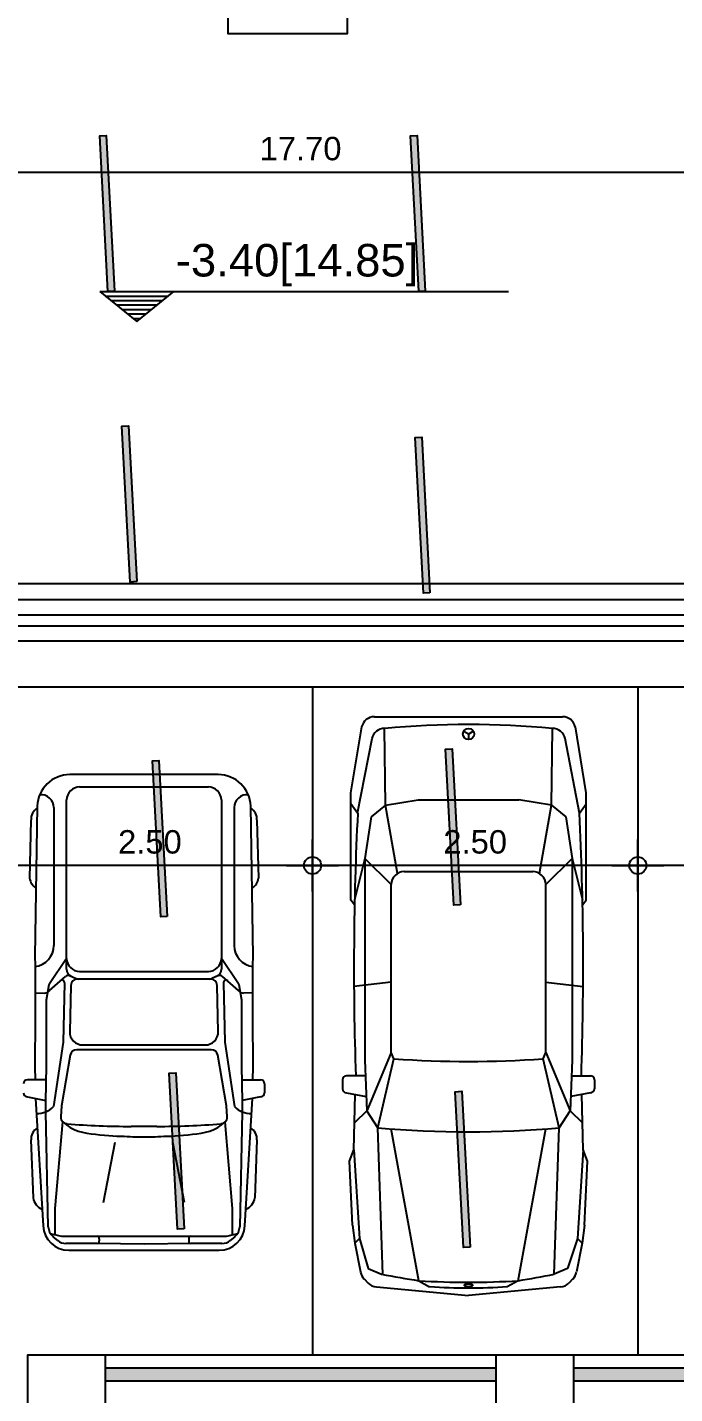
# Model space of a CAD drawing. Header units: metres. Extents: x -11 to 85, y -301 to 135.
# Drawn here: x 29.17 to 34.15, y -281.69 to -271.19 of the extents above; entities that cross this region are included whole.
import ezdxf

# ---------------------------------------------------------------- set-up
doc = ezdxf.new("R2010")
doc.units = ezdxf.units.M
doc.header["$LTSCALE"] = 0.036
doc.header["$PDMODE"] = 2
for name, color, linetype in [('arxitek ypogeio', 252, 'Continuous'), ('DIMBLK', 252, 'Continuous'), ('electext', 20, 'Continuous'), ('hatch color', 252, 'Continuous'), ('HLEK_FL001_SYMBOLS', 230, 'Continuous')]:
    doc.layers.add(name, color=color, linetype=linetype)
doc.styles.add('COMU-N', font='arial.ttf')
doc.styles.get("Standard").update_dxf_attribs({"font": 'arial.ttf'})
doc.dimstyles.new('CADWDOT', dxfattribs={"dimscale": 0.1, "dimtxt": 1.8, "dimasz": 0.08, "dimexe": 2, "dimexo": 0, "dimgap": 0.09, "dimtad": 0, "dimrnd": 0.001, "dimzin": 0, "dimdsep": 46, "dimtxsty": 'Standard', "dimblk1": 'ARTDIM', "dimblk2": 'ARTDIM', "dimsah": 1, "dimcen": 0.09, "dimdle": 0.05, "dimse1": 1, "dimse2": 1, "dimadec": 0, "dimazin": 0, "dimtfac": 1, "dimtmove": 0, "dimatfit": 3, "dimldrblk": 'ARTDIM', "dimfxl": 2, "dimtvp": 0.9999, "dimtolj": 1, "dimtzin": 0, "dimarcsym": 0})

# ---------------------------------------------------------------- blocks, each defined once
blk = doc.blocks.new('ARTDIM')
at = {"layer": 'DIMBLK'}
for p, q in [((0, -24.9975), (0, 24.9975)), ((-24.9975, 0), (24.9975, 0))]:
    blk.add_line(p, q, dxfattribs=at)
blk.add_circle((0, 0), 8.25, dxfattribs=at)
blk = doc.blocks.new('*D1587')
at = {"layer": 'arxitek ypogeio', "color": 0, "lineweight": -2}
blk.add_line((22.432, -272.303), (40.116, -272.303), dxfattribs=at)
at = {"layer": 'Defpoints', "color": 0, "transparency": 16777216}
for p in [(40.124, -272.303), (22.424, -272.383), (40.124, -272.696)]:
    blk.add_point(p, dxfattribs=at)
at = {"layer": 'arxitek ypogeio', "color": 0, "lineweight": -2, "xscale": 0.008, "yscale": 0.008, "zscale": 0.008, "rotation": 180}
blk.add_blockref('ARTDIM', (22.424, -272.303), dxfattribs=at)
at = {"layer": 'arxitek ypogeio', "color": 0, "lineweight": -2, "xscale": 0.008, "yscale": 0.008, "zscale": 0.008}
blk.add_blockref('ARTDIM', (40.124, -272.303), dxfattribs=at)
at = {"layer": 'arxitek ypogeio', "color": 0, "insert": (31.274, -272.123), "char_height": 0.18, "attachment_point": 5}
blk.add_mtext('\\A1;17.70', dxfattribs=at)
blk = doc.blocks.new('*D1635')
at = {"layer": 'arxitek ypogeio', "color": 0, "lineweight": -2}
blk.add_line((36.187, -277.632), (33.874, -277.632), dxfattribs=at)
at = {"layer": 'Defpoints', "color": 0, "transparency": 16777216}
for p in [(33.866, -276.26), (36.195, -276.26), (33.866, -277.632)]:
    blk.add_point(p, dxfattribs=at)
at = {"layer": 'arxitek ypogeio', "color": 0, "lineweight": -2, "xscale": 0.008, "yscale": 0.008, "zscale": 0.008, "rotation": 180}
blk.add_blockref('ARTDIM', (33.866, -277.632), dxfattribs=at)
at = {"layer": 'arxitek ypogeio', "color": 0, "lineweight": -2, "xscale": 0.008, "yscale": 0.008, "zscale": 0.008}
blk.add_blockref('ARTDIM', (36.195, -277.632), dxfattribs=at)
at = {"layer": 'arxitek ypogeio', "color": 0, "insert": (35.031, -277.452), "char_height": 0.18, "attachment_point": 5}
blk.add_mtext('\\A1;2.33', dxfattribs=at)
blk = doc.blocks.new('*D1636')
at = {"layer": 'arxitek ypogeio', "color": 0, "lineweight": -2}
blk.add_line((33.858, -277.632), (31.374, -277.632), dxfattribs=at)
at = {"layer": 'Defpoints', "color": 0, "transparency": 16777216}
for p in [(31.366, -276.26), (33.866, -276.26), (31.366, -277.632)]:
    blk.add_point(p, dxfattribs=at)
at = {"layer": 'arxitek ypogeio', "color": 0, "lineweight": -2, "xscale": 0.008, "yscale": 0.008, "zscale": 0.008, "rotation": 180}
blk.add_blockref('ARTDIM', (31.366, -277.632), dxfattribs=at)
at = {"layer": 'arxitek ypogeio', "color": 0, "lineweight": -2, "xscale": 0.008, "yscale": 0.008, "zscale": 0.008}
blk.add_blockref('ARTDIM', (33.866, -277.632), dxfattribs=at)
at = {"layer": 'arxitek ypogeio', "color": 0, "insert": (32.616, -277.452), "char_height": 0.18, "attachment_point": 5}
blk.add_mtext('\\A1;2.50', dxfattribs=at)
blk = doc.blocks.new('*D1637')
at = {"layer": 'arxitek ypogeio', "color": 0, "lineweight": -2}
blk.add_line((31.358, -277.632), (28.874, -277.632), dxfattribs=at)
at = {"layer": 'Defpoints', "color": 0, "transparency": 16777216}
for p in [(28.866, -276.26), (31.366, -276.26), (28.866, -277.632)]:
    blk.add_point(p, dxfattribs=at)
at = {"layer": 'arxitek ypogeio', "color": 0, "lineweight": -2, "xscale": 0.008, "yscale": 0.008, "zscale": 0.008, "rotation": 180}
blk.add_blockref('ARTDIM', (28.866, -277.632), dxfattribs=at)
at = {"layer": 'arxitek ypogeio', "color": 0, "lineweight": -2, "xscale": 0.008, "yscale": 0.008, "zscale": 0.008}
blk.add_blockref('ARTDIM', (31.366, -277.632), dxfattribs=at)
at = {"layer": 'arxitek ypogeio', "color": 0, "insert": (30.116, -277.452), "char_height": 0.18, "attachment_point": 5}
blk.add_mtext('\\A1;2.50', dxfattribs=at)
blk = doc.blocks.new('lampes fthorismou 120')
at = {"layer": 'hatch color'}
blk.add_hatch(color=181, dxfattribs=at).paths.add_polyline_path([(84.181, -99.264), (84.181, -99.214), (85.381, -99.214), (85.381, -99.264)])
at = {"layer": 'HLEK_FL001_SYMBOLS'}
blk.add_lwpolyline([(84.181, -99.264), (84.181, -99.214), (85.381, -99.214), (85.381, -99.264)], close=True, dxfattribs=at)

msp = doc.modelspace()

# ---------------------------------------------------------------- hatches: boundary and pattern name
at = {"layer": 'arxitek ypogeio'}
for points in [[(32.774, -281.496), (29.774, -281.496), (29.774, -281.596), (32.774, -281.596)], [(36.374, -281.496), (33.374, -281.496), (33.374, -281.596), (36.374, -281.596)]]:
    msp.add_hatch(color=256, dxfattribs=at).paths.add_polyline_path(points)

# ---------------------------------------------------------------- linework, layer by layer
for p, q in [((29.73, -273.221), (30.015, -273.45)), ((29.73, -273.221), (32.871, -273.221)), ((29.773, -273.256), (30.257, -273.256)), ((30.015, -273.45), (30.3, -273.221)), ((29.816, -273.29), (30.215, -273.29)), ((29.858, -273.324), (30.172, -273.324)), ((29.901, -273.358), (30.129, -273.358)), ((29.944, -273.393), (30.086, -273.393)), ((29.987, -273.427), (30.044, -273.427)), ((26.366, -276.26), (36.195, -276.26)), ((31.366, -276.26), (31.366, -281.396)), ((33.866, -276.26), (33.866, -281.396)), ((31.841, -276.489), (33.288, -276.489)), ((31.66, -277.075), (31.744, -276.567)), ((31.927, -277.169), (31.92, -276.579)), ((32.565, -276.622), (32.53, -276.602)), ((32.565, -276.622), (32.6, -276.601)), ((32.565, -276.622), (32.565, -276.662)), ((33.202, -277.169), (33.209, -276.579)), ((33.469, -277.075), (33.386, -276.567)), ((31.712, -277.229), (31.823, -276.657)), ((33.417, -277.229), (33.307, -276.657)), ((30.071, -276.934), (29.5, -276.934)), ((30.641, -276.934), (30.071, -276.934)), ((29.576, -277.029), (30.071, -277.029)), ((30.071, -277.029), (30.565, -277.029)), ((29.476, -278.43), (29.476, -277.129)), ((30.665, -277.129), (30.665, -278.43)), ((31.66, -277.899), (31.66, -277.075)), ((31.66, -277.159), (31.66, -277.075)), ((31.712, -277.229), (31.66, -277.159)), ((31.927, -277.169), (32.177, -277.129)), ((32.177, -277.129), (32.952, -277.129)), ((33.202, -277.169), (32.952, -277.129)), ((33.417, -277.229), (33.469, -277.159)), ((33.469, -277.899), (33.469, -277.075)), ((29.25, -277.176), (29.232, -278.333)), ((29.378, -277.188), (29.378, -278.247)), ((30.763, -277.188), (30.763, -278.247)), ((30.909, -278.333), (30.891, -277.176)), ((31.817, -277.259), (31.767, -277.579)), ((31.927, -277.169), (31.817, -277.259)), ((32.02, -277.693), (31.927, -277.169)), ((33.11, -277.693), (33.202, -277.169)), ((33.202, -277.169), (33.312, -277.259)), ((33.312, -277.259), (33.362, -277.579)), ((29.202, -277.283), (29.191, -277.729)), ((30.939, -277.283), (30.95, -277.729)), ((31.767, -277.579), (31.689, -277.896)), ((31.971, -277.779), (31.767, -277.579)), ((31.767, -277.579), (31.767, -279.129)), ((33.158, -277.779), (33.362, -277.579)), ((33.362, -277.579), (33.441, -277.896)), ((33.362, -277.579), (33.362, -279.129)), ((32.071, -277.679), (33.058, -277.679)), ((31.971, -279.069), (31.971, -277.779)), ((33.158, -279.069), (33.158, -277.779)), ((31.688, -277.936), (31.66, -277.899)), ((33.441, -277.936), (33.469, -277.899)), ((29.232, -278.333), (29.233, -278.399)), ((29.233, -278.399), (29.233, -278.465)), ((29.345, -278.54), (29.476, -278.346)), ((30.665, -278.346), (30.797, -278.54)), ((30.908, -278.399), (30.909, -278.333)), ((30.908, -278.465), (30.908, -278.399)), ((29.233, -278.465), (29.233, -278.528)), ((29.233, -278.528), (29.233, -278.579)), ((29.345, -278.594), (29.467, -278.485)), ((29.498, -278.479), (29.55, -278.501)), ((30.071, -278.505), (29.559, -278.505)), ((29.576, -278.447), (30.071, -278.447)), ((30.071, -278.447), (30.565, -278.447)), ((30.582, -278.505), (30.071, -278.505)), ((30.643, -278.479), (30.591, -278.501)), ((30.796, -278.594), (30.674, -278.485)), ((30.908, -278.528), (30.908, -278.465)), ((30.908, -278.579), (30.908, -278.528)), ((31.971, -278.529), (31.684, -278.562)), ((33.158, -278.529), (33.446, -278.562)), ((29.233, -278.579), (29.233, -278.646)), ((29.233, -278.612), (29.305, -278.613)), ((29.321, -278.666), (29.341, -278.547)), ((29.46, -278.535), (29.449, -278.991)), ((29.509, -278.554), (29.5, -278.91)), ((30.641, -278.91), (30.632, -278.554)), ((30.681, -278.535), (30.693, -278.991)), ((30.8, -278.547), (30.82, -278.666)), ((30.908, -278.612), (30.836, -278.613)), ((30.908, -278.646), (30.908, -278.579)), ((29.233, -278.646), (29.233, -278.915)), ((29.321, -279.171), (29.321, -278.666)), ((30.82, -278.666), (30.82, -279.171)), ((30.908, -278.915), (30.908, -278.646)), ((29.233, -278.915), (29.233, -278.966)), ((30.908, -278.966), (30.908, -278.915)), ((29.233, -278.966), (29.232, -279.016)), ((29.232, -279.016), (29.232, -279.063)), ((29.449, -278.991), (29.374, -279.486)), ((30.071, -279.049), (29.553, -279.049)), ((29.6, -279.012), (30.071, -279.012)), ((30.071, -279.012), (30.541, -279.012)), ((30.588, -279.049), (30.071, -279.049)), ((30.693, -278.991), (30.767, -279.486)), ((30.909, -279.016), (30.908, -278.966)), ((30.909, -279.063), (30.909, -279.016)), ((29.232, -279.063), (29.232, -279.11)), ((29.232, -279.11), (29.232, -279.158)), ((29.232, -279.158), (29.232, -279.205)), ((29.504, -279.09), (29.436, -279.48)), ((30.705, -279.48), (30.637, -279.09)), ((30.909, -279.11), (30.909, -279.063)), ((30.909, -279.158), (30.909, -279.11)), ((30.909, -279.205), (30.909, -279.158)), ((31.767, -279.129), (31.784, -279.519)), ((31.971, -279.069), (31.784, -279.519)), ((31.867, -279.649), (31.991, -279.119)), ((31.991, -279.119), (31.971, -279.069)), ((33.138, -279.119), (33.158, -279.069)), ((33.262, -279.649), (33.138, -279.119)), ((33.158, -279.069), (33.345, -279.519)), ((33.362, -279.129), (33.345, -279.519)), ((29.232, -279.205), (29.233, -279.254)), ((29.233, -279.254), (29.233, -279.28)), ((29.315, -279.448), (29.321, -279.171)), ((30.82, -279.171), (30.826, -279.448)), ((30.908, -279.254), (30.909, -279.205)), ((30.908, -279.28), (30.908, -279.254)), ((31.772, -279.249), (31.627, -279.249)), ((33.358, -279.249), (33.502, -279.249)), ((29.319, -279.28), (29.174, -279.28)), ((30.823, -279.28), (30.967, -279.28)), ((30.997, -279.31), (30.997, -279.38)), ((31.597, -279.279), (31.597, -279.349)), ((33.532, -279.279), (33.532, -279.349)), ((29.174, -279.41), (29.315, -279.438)), ((29.237, -279.423), (29.295, -280.402)), ((29.315, -279.528), (29.315, -279.448)), ((30.967, -279.41), (30.826, -279.438)), ((30.826, -279.448), (30.826, -279.528)), ((30.846, -280.402), (30.904, -279.423)), ((31.627, -279.379), (31.778, -279.409)), ((31.684, -279.819), (31.694, -279.392)), ((33.502, -279.379), (33.351, -279.409)), ((33.445, -279.819), (33.435, -279.392)), ((29.335, -280.41), (29.315, -279.528)), ((29.436, -279.48), (29.432, -279.565)), ((30.709, -279.565), (30.705, -279.48)), ((30.826, -279.528), (30.806, -280.41)), ((31.784, -279.519), (31.69, -279.609)), ((31.867, -279.649), (31.784, -279.519)), ((33.262, -279.649), (33.345, -279.519)), ((33.345, -279.519), (33.439, -279.609)), ((29.389, -280.27), (29.447, -279.604)), ((29.447, -279.604), (29.474, -279.627)), ((29.474, -279.627), (29.503, -279.647)), ((29.503, -279.647), (29.534, -279.662)), ((29.534, -279.662), (29.565, -279.674)), ((29.565, -279.674), (29.597, -279.683)), ((29.597, -279.683), (29.63, -279.69)), ((29.972, -279.637), (30.071, -279.637)), ((30.071, -279.637), (30.169, -279.637)), ((30.511, -279.69), (30.544, -279.683)), ((30.544, -279.683), (30.576, -279.674)), ((30.576, -279.674), (30.607, -279.662)), ((30.607, -279.662), (30.638, -279.647)), ((30.638, -279.647), (30.667, -279.627)), ((30.667, -279.627), (30.694, -279.604)), ((30.752, -280.27), (30.694, -279.604)), ((31.905, -280.776), (31.867, -279.649)), ((32.183, -280.824), (31.971, -279.657)), ((32.947, -280.824), (33.158, -279.657)), ((33.224, -280.774), (33.262, -279.649)), ((29.202, -279.742), (29.219, -280.188)), ((29.63, -279.69), (29.664, -279.695)), ((29.664, -279.695), (29.698, -279.699)), ((29.698, -279.699), (29.732, -279.703)), ((29.732, -279.703), (29.766, -279.706)), ((29.758, -280.224), (29.848, -279.76)), ((29.766, -279.706), (29.799, -279.708)), ((29.799, -279.708), (29.831, -279.71)), ((29.831, -279.71), (29.862, -279.712)), ((29.862, -279.712), (29.891, -279.713)), ((29.891, -279.713), (29.918, -279.714)), ((29.918, -279.714), (29.942, -279.715)), ((29.942, -279.715), (29.964, -279.716)), ((29.964, -279.716), (29.984, -279.717)), ((29.984, -279.717), (30.002, -279.717)), ((30.002, -279.717), (30.017, -279.717)), ((30.017, -279.717), (30.058, -279.717)), ((30.058, -279.717), (30.083, -279.717)), ((30.083, -279.717), (30.109, -279.717)), ((30.109, -279.717), (30.124, -279.717)), ((30.124, -279.717), (30.14, -279.717)), ((30.14, -279.717), (30.157, -279.717)), ((30.157, -279.717), (30.177, -279.716)), ((30.177, -279.716), (30.199, -279.715)), ((30.199, -279.715), (30.223, -279.714)), ((30.223, -279.714), (30.25, -279.713)), ((30.25, -279.713), (30.28, -279.712)), ((30.28, -279.712), (30.31, -279.71)), ((30.383, -280.224), (30.293, -279.76)), ((30.31, -279.71), (30.342, -279.708)), ((30.342, -279.708), (30.375, -279.706)), ((30.375, -279.706), (30.409, -279.703)), ((30.409, -279.703), (30.443, -279.699)), ((30.443, -279.699), (30.477, -279.695)), ((30.477, -279.695), (30.511, -279.69)), ((30.939, -279.742), (30.922, -280.188)), ((31.651, -279.904), (31.684, -279.819)), ((31.684, -279.819), (31.728, -280.499)), ((33.445, -279.819), (33.402, -280.499)), ((33.479, -279.904), (33.445, -279.819)), ((31.673, -280.396), (31.651, -279.904)), ((33.457, -280.396), (33.479, -279.904)), ((29.389, -280.47), (29.389, -280.27)), ((30.752, -280.47), (30.752, -280.27)), ((31.673, -280.396), (31.69, -280.535)), ((33.457, -280.396), (33.439, -280.535)), ((29.35, -280.46), (29.423, -280.479)), ((29.408, -280.515), (29.372, -280.486)), ((29.448, -280.482), (29.707, -280.482)), ((29.707, -280.482), (30.071, -280.482)), ((29.727, -280.502), (29.727, -280.518)), ((30.071, -280.482), (30.434, -280.482)), ((30.414, -280.502), (30.414, -280.518)), ((30.434, -280.482), (30.693, -280.482)), ((30.718, -280.479), (30.791, -280.46)), ((30.769, -280.486), (30.733, -280.515)), ((31.728, -280.499), (31.69, -280.535)), ((31.728, -280.499), (31.794, -280.731)), ((33.402, -280.499), (33.325, -280.731)), ((33.402, -280.499), (33.439, -280.535)), ((29.707, -280.538), (29.471, -280.538)), ((29.494, -280.59), (30.071, -280.59)), ((30.071, -280.544), (29.707, -280.538)), ((30.434, -280.538), (30.071, -280.544)), ((30.071, -280.59), (30.647, -280.59)), ((30.67, -280.538), (30.434, -280.538)), ((31.69, -280.535), (31.735, -280.757)), ((33.439, -280.535), (33.394, -280.757)), ((31.794, -280.731), (31.895, -280.774)), ((33.325, -280.731), (33.224, -280.774)), ((31.763, -280.811), (31.794, -280.842)), ((32.183, -280.824), (32.266, -280.87)), ((32.947, -280.824), (32.863, -280.87)), ((33.367, -280.811), (33.336, -280.842)), ((31.858, -280.871), (32.565, -280.939)), ((33.272, -280.871), (32.565, -280.939)), ((33.272, -280.871), (32.565, -280.939)), ((32.774, -281.396), (29.774, -281.396)), ((36.374, -281.396), (33.374, -281.396)), ((32.774, -281.496), (29.774, -281.496)), ((36.374, -281.496), (33.374, -281.496)), ((32.774, -281.596), (29.774, -281.596)), ((36.374, -281.596), (33.374, -281.596))]:
    msp.add_line(p, q, dxfattribs=at)
for points in [[(29.174, -281.996), (29.774, -281.996), (29.774, -281.396), (29.174, -281.396)], [(32.774, -281.996), (33.374, -281.996), (33.374, -281.396), (32.774, -281.396)]]:
    msp.add_lwpolyline(points, close=True, dxfattribs=at)
msp.add_circle((32.565, -276.622), 0.0428, dxfattribs=at)
for centre, radius, start, end in [((31.841, -276.589), 0.1, 90, 167.3985), ((33.288, -276.589), 0.1, 12.6015, 90), ((31.92, -276.679), 0.1, 90, 167.6097), ((32.565, -283.486), 6.937, 84.6694, 95.3306), ((33.209, -276.679), 0.1, 12.3903, 90), ((29.5, -277.184), 0.25, 89.9993, 178.3063), ((30.641, -277.184), 0.25, 1.6937, 90.0007), ((29.576, -277.129), 0.1, 90, 180), ((30.565, -277.129), 0.1, 0, 90), ((29.278, -277.188), 0.1, 0, 95.496), ((30.863, -277.188), 0.1, 84.504, 180), ((29.302, -277.277), 0.1, 121.3111, 183.2088), ((30.839, -277.277), 0.1, 356.7912, 58.6889), ((55.963, -278.42), 24.279, 177.1887, 181.9572), ((9.167, -278.42), 24.279, 358.0428, 2.8113), ((32.071, -277.779), 0.1, 90, 180), ((33.058, -277.779), 0.1, 0, 90), ((29.299, -277.714), 0.109, 188.0315, 237.5445), ((30.843, -277.714), 0.109, 302.4555, 351.9685), ((29.211, -278.244), 0.167, 277.8975, 358.8436), ((30.93, -278.244), 0.167, 181.1564, 262.1025), ((29.576, -278.347), 0.1, 180, 270), ((30.565, -278.347), 0.1, 270, 0), ((29.44, -278.535), 0.02, 358.4989, 131.9819), ((29.487, -278.507), 0.03, 66.8117, 131.9819), ((29.536, -278.43), 0.06, 180, 246.8117), ((29.559, -278.555), 0.05, 90, 178.4989), ((29.569, -278.455), 0.05, 246.8117, 270), ((30.572, -278.455), 0.05, 270, 293.1883), ((30.582, -278.555), 0.05, 1.5011, 90), ((30.605, -278.43), 0.06, 293.1883, 0), ((30.654, -278.507), 0.03, 48.0181, 113.1883), ((30.701, -278.535), 0.02, 48.0181, 181.5011), ((29.306, -278.563), 0.05, 269.3402, 322.1561), ((29.361, -278.551), 0.02, 145.9208, 170.1447), ((30.835, -278.563), 0.05, 217.8439, 270.6598), ((30.78, -278.551), 0.02, 9.8553, 34.0792), ((29.6, -278.912), 0.1, 178.4989, 270), ((30.541, -278.912), 0.1, 270, 1.5011), ((29.553, -279.099), 0.05, 90, 169.0397), ((30.588, -279.099), 0.05, 10.9603, 90), ((32.565, -270.996), 8.143, 265.9595, 274.0405), ((31.627, -279.279), 0.03, 90, 180), ((33.502, -279.279), 0.03, 0, 90), ((29.174, -279.31), 0.03, 90, 180), ((30.967, -279.31), 0.03, 0, 90), ((31.627, -279.349), 0.03, 180, 270), ((33.502, -279.349), 0.03, 270, 0), ((29.174, -279.38), 0.03, 180, 270), ((30.967, -279.38), 0.03, 270, 0), ((29.255, -279.376), 0.162, 266.0458, 317.3353), ((29.482, -279.567), 0.05, 177.1311, 267.3587), ((30.659, -279.567), 0.05, 272.6413, 2.8689), ((30.886, -279.376), 0.162, 222.6647, 273.9542), ((29.302, -279.736), 0.1, 121.3111, 183.2088), ((29.973, -273.571), 6.067, 265.3352, 269.9878), ((30.168, -273.571), 6.067, 270.0122, 274.6648), ((30.839, -279.736), 0.1, 356.7912, 58.6889), ((32.565, -271.556), 8.123, 265.0743, 274.9257), ((29.327, -280.173), 0.109, 188.0315, 248.5851), ((30.814, -280.173), 0.109, 291.4149, 351.9685), ((29.494, -280.39), 0.2, 183.3962, 270), ((29.435, -280.408), 0.1, 181.3074, 230.7466), ((30.647, -280.39), 0.2, 270, 356.6038), ((30.706, -280.408), 0.1, 309.2534, 358.6926), ((29.471, -280.438), 0.1, 230.7466, 270), ((29.448, -280.382), 0.1, 255.4531, 270), ((29.707, -280.502), 0.02, 0, 90), ((29.707, -280.518), 0.02, 270, 0), ((30.434, -280.502), 0.02, 90, 180), ((30.434, -280.518), 0.02, 180, 270), ((30.67, -280.438), 0.1, 270, 309.2534), ((30.693, -280.382), 0.1, 270, 284.5469), ((31.834, -280.741), 0.1, 189.6466, 225), ((31.864, -280.772), 0.1, 225, 266.1574), ((33.89, -270.18), 10.78, 259.3344, 260.8877), ((32.565, -274.765), 6.071, 266.3922, 273.6078), ((31.3, -270.933), 10.027, 279.4519, 281.0625), ((33.265, -280.772), 0.1, 273.8426, 315), ((33.296, -280.741), 0.1, 315, 350.3534), ((32.565, -275.966), 4.913, 266.5133, 273.4867), ((32.535, -280.859), 0.00305, 123.0139, 180), ((32.535, -280.859), 0.00305, 180, 236.9861), ((32.549, -280.88), 0.0285, 105.0635, 123.0139), ((32.549, -280.837), 0.0285, 236.9861, 254.9365), ((32.558, -280.915), 0.0645, 96.3611, 105.0635), ((32.558, -280.803), 0.0645, 254.9365, 263.6389), ((32.565, -280.971), 0.121, 90, 96.3611), ((32.565, -280.747), 0.121, 263.6389, 270), ((32.565, -280.971), 0.121, 83.6389, 90), ((32.565, -280.747), 0.121, 270, 276.3611), ((32.571, -280.915), 0.0645, 74.9365, 83.6389), ((32.571, -280.803), 0.0645, 276.3611, 285.0635), ((32.58, -280.88), 0.0285, 56.9861, 74.9365), ((32.58, -280.837), 0.0285, 285.0635, 303.0139), ((32.594, -280.859), 0.00305, 0, 56.9861), ((32.594, -280.859), 0.00305, 303.0139, 0)]:
    msp.add_arc(centre, radius, start, end, dxfattribs=at)
at = {"layer": 'electext'}
msp.add_lwpolyline([(30.718, -270.745), (31.632, -270.745), (31.632, -271.239), (30.718, -271.239)], close=True, dxfattribs=at)
at = {"layer": 'HLEK_FL001_SYMBOLS'}
for points in [[(40.704, -267.683), (40.704, -268.317), (39.8, -268.317), (39.8, -275.467), (25.103, -275.467), (25.103, -282.564), (26.468, -282.564)], [(37.106, -269.268), (37.106, -269.786), (37.182, -269.786), (37.182, -275.909), (25.47, -275.909), (25.374, -282.173), (26.282, -282.173)], [(37.106, -270.456), (37.106, -271.41), (37.182, -271.41), (37.304, -271.41), (37.304, -275.792), (25.357, -275.792), (25.239, -282.173), (26.282, -282.173)], [(37.106, -272.203), (37.106, -272.646), (37.386, -272.646), (37.386, -275.709), (25.229, -275.709), (25.057, -281.699), (25.057, -282.277), (26.282, -282.277)], [(37.106, -273.391), (37.106, -275.59), (25.057, -275.59), (24.786, -282.456), (26.282, -282.493)]]:
    msp.add_lwpolyline(points, dxfattribs=at)

# ---------------------------------------------------------------- block references
at = {"layer": 'HLEK_FL001_SYMBOLS', "rotation": 93.04148662656519}
for p in [(-64.814, -362.548), (-62.425, -362.548), (-64.643, -364.78), (-62.389, -364.867), (-62.155, -367.263), (-64.409, -367.353), (-64.279, -369.755), (-62.081, -369.896)]:
    msp.add_blockref('lampes fthorismou 120', p, dxfattribs=at)

# ---------------------------------------------------------------- texts
at = {"layer": 'arxitek ypogeio', "style": 'COMU-N'}
msp.add_attdef('-3.40[14.85]', (30.315, -273.105), '±0.00', height=0.25, dxfattribs=at)

# ---------------------------------------------------------------- dimensions: what is measured, and where the dimension line sits
at = {"layer": 'arxitek ypogeio'}
for base, p1, p2, picture, middle in [((40.124, -272.303), (22.424, -272.383), (40.124, -272.696), '*D1587', (31.274, -272.123)), ((28.866, -277.632), (31.366, -276.26), (28.866, -276.26), '*D1637', (30.116, -277.452)), ((31.366, -277.632), (33.866, -276.26), (31.366, -276.26), '*D1636', (32.616, -277.452)), ((33.866, -277.632), (36.195, -276.26), (33.866, -276.26), '*D1635', (35.031, -277.452))]:
    dim = msp.add_linear_dim(base=base, p1=p1, p2=p2, dimstyle='CADWDOT', dxfattribs=at)
    dim.commit()
    dim.dimension.update_dxf_attribs({"geometry": picture, "text_midpoint": middle})

doc.saveas('drawing.dxf')
